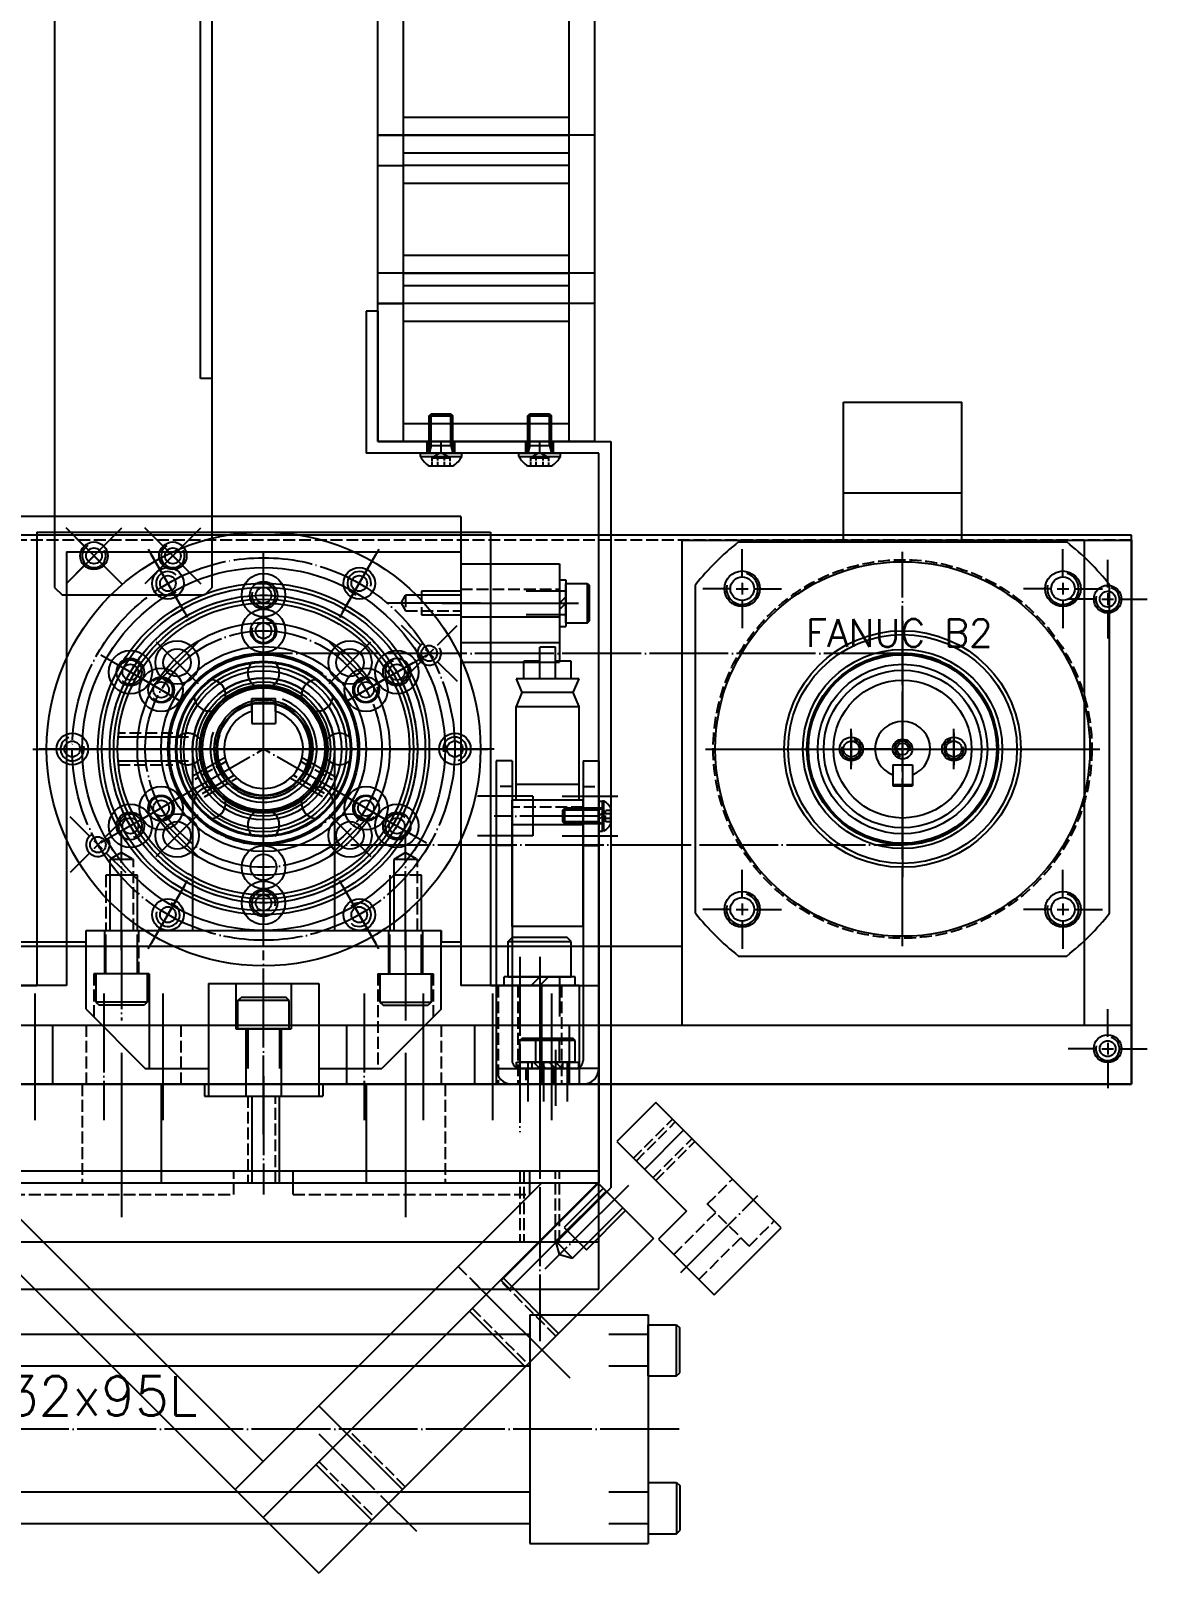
# Model space of a CAD drawing. Extents: x -171 to 626, y 614 to 1305.
# Drawn here: x 343.1 to 626.1, y 632.7 to 1023.8 of the extents above; entities that cross this region are included whole.
import ezdxf

# ---------------------------------------------------------------- set-up
doc = ezdxf.new("R2010")
doc.units = 0
doc.header["$MEASUREMENT"] = 0
for name, pattern in [('CENTER', [22, 20, -1, 0, -1]), ('DASHED', [4, 3, -1]), ('THIN', [200000, 200000, 0])]:
    doc.linetypes.add(name, pattern=pattern)
for name, color, linetype in [('244008C', 60, 'CONTINUOUS'), ('344009', 6, 'CONTINUOUS'), ('MD01-TC40', 7, 'CONTINUOUS'), ('MJ07A-M8', 1, 'CONTINUOUS'), ('MJ07AA-M8', 9, 'CONTINUOUS'), ('MJ07AB-M8', 6, 'CONTINUOUS'), ('MJ07AC-M8', 5, 'CONTINUOUS'), ('MJ14-A8X02', 2, 'CONTINUOUS'), ('MJ19-8X02', 9, 'CONTINUOUS'), ('MJ19A-8X02', 9, 'CONTINUOUS'), ('MJ19B-8X02', 231, 'CONTINUOUS'), ('ML05-A5', 61, 'CONTINUOUS'), ('ML05-A7', 1, 'CONTINUOUS'), ('ML05-AA3', 8, 'CONTINUOUS'), ('ML06-MSA01', 10, 'CONTINUOUS'), ('ML06-MSA02', 7, 'CONTINUOUS'), ('ML06-MSA02A', 10, 'CONTINUOUS'), ('ML06-MSA1', 10, 'CONTINUOUS'), ('ML06-MSA3', 6, 'CONTINUOUS'), ('ML09A-4X1000', 6, 'CONTINUOUS'), ('ML0A8-4X10000', 8, 'CONTINUOUS'), ('MLA010001', 1, 'CONTINUOUS'), ('MLB010001', 8, 'CONTINUOUS'), ('MLC010001', 10, 'CONTINUOUS'), ('MSA-AM5X20', 4, 'CONTINUOUS'), ('MSA-AM6X25', 2, 'CONTINUOUS'), ('MSA-M12X30', 10, 'CONTINUOUS'), ('MSA-M6X25A', 8, 'CONTINUOUS')]:
    doc.layers.add(name, color=color, linetype=linetype)
doc.styles.add('DAYUF', font='simplex', dxfattribs={"bigfont": 'dayuf'})

msp = doc.modelspace()

# ---------------------------------------------------------------- linework, layer by layer
at = {"layer": '244008C', "linetype": 'CONTINUOUS'}
for p, q in [((469.64, 698.15), (469.64, 640.15)), ((469.64, 698.15), (499.64, 698.15)), ((499.64, 698.15), (499.64, 640.15)), ((469.64, 693.15), (319.64, 693.15)), ((499.64, 693.15), (489.64, 693.15)), ((499.64, 682.65), (499.64, 695.65)), ((499.64, 695.65), (506.84, 695.65)), ((506.84, 682.65), (506.84, 695.65)), ((506.84, 695.65), (507.64, 694.85)), ((507.64, 683.45), (507.64, 694.85)), ((469.64, 685.15), (319.64, 685.15)), ((499.64, 685.15), (489.64, 685.15)), ((499.64, 682.65), (506.84, 682.65)), ((506.84, 682.65), (507.64, 683.45)), ((499.64, 655.65), (506.84, 655.65)), ((499.64, 655.65), (499.64, 642.65)), ((506.84, 655.65), (507.64, 654.85)), ((506.84, 655.65), (506.84, 642.65)), ((507.64, 654.85), (507.64, 643.45)), ((469.64, 653.15), (319.64, 653.15)), ((499.64, 653.15), (489.64, 653.15)), ((469.64, 645.15), (319.64, 645.15)), ((499.64, 645.15), (489.64, 645.15)), ((499.64, 642.65), (506.84, 642.65)), ((506.84, 642.65), (507.64, 643.45)), ((469.64, 640.15), (499.64, 640.15))]:
    msp.add_line(p, q, dxfattribs=at)
at = {"layer": '244008C', "linetype": 'CENTER'}
msp.add_line((507.49, 669.15), (203.95, 669.15), dxfattribs=at)
at = {"layer": '344009', "linetype": 'CENTER'}
msp.add_line((472.14, 752.61), (472.14, 691.48), dxfattribs=at)
at = {"layer": '344009', "linetype": 'CONTINUOUS'}
for p, q in [((317.14, 734.65), (487.14, 734.65)), ((409.64, 728.65), (409.64, 734.65)), ((469.64, 728.65), (469.64, 734.65)), ((487.14, 704.65), (487.14, 734.65)), ((-170.86, 716.65), (487.14, 716.65)), ((-95.86, 704.65), (487.14, 704.65))]:
    msp.add_line(p, q, dxfattribs=at)
at = {"layer": '344009', "linetype": 'DASHED'}
for p, q in [((394.64, 728.65), (394.64, 734.65)), ((467.14, 734.65), (467.14, 716.65)), ((468.14, 734.65), (468.14, 716.65)), ((476.14, 716.65), (476.14, 734.65)), ((477.14, 716.65), (477.14, 734.65)), ((334.64, 728.65), (394.64, 728.65)), ((409.64, 728.65), (469.64, 728.65))]:
    msp.add_line(p, q, dxfattribs=at)
at = {"layer": 'MD01-TC40', "linetype": 'CONTINUOUS'}
for p, q in [((366.14, 764.63), (366.14, 722.94)), ((438.14, 764.63), (438.14, 722.94)), ((317.14, 756.65), (487.14, 756.65)), ((376.14, 756.65), (376.14, 731.65)), ((428.14, 756.65), (428.14, 731.65)), ((487.14, 756.65), (487.14, 731.65)), ((387.14, 753.65), (417.14, 753.65)), ((399.14, 753.65), (399.14, 731.65)), ((406.14, 731.65), (406.14, 753.65)), ((317.14, 731.65), (416.14, 632.65)), ((317.14, 731.65), (487.14, 731.65)), ((331.28, 731.65), (402, 660.94)), ((472.71, 731.65), (394.92, 653.86)), ((486.85, 731.65), (402, 646.79)), ((486.85, 731.65), (500.99, 717.5)), ((488.97, 729.52), (476.24, 716.8)), ((488.26, 730.23), (478.36, 720.33)), ((480.48, 712.55), (493.21, 725.28)), ((484.02, 714.68), (493.92, 724.58)), ((478.36, 720.33), (484.02, 714.68)), ((500.99, 717.5), (416.14, 632.65)), ((476.24, 716.8), (480.48, 712.55)), ((477.14, 713.45), (476.24, 716.8)), ((477.14, 713.45), (480.48, 712.55)), ((455.03, 706.9), (479.78, 682.15)), ((476.95, 693.46), (462.81, 707.6)), ((454.32, 699.12), (468.46, 684.98)), ((416.14, 675.08), (423.21, 668.01)), ((437.35, 653.86), (423.21, 668.01)), ((415.43, 660.23), (429.57, 646.09))]:
    msp.add_line(p, q, dxfattribs=at)
at = {"layer": 'MD01-TC40', "linetype": 'DASHED'}
for p, q in [((356.14, 756.65), (356.14, 731.65)), ((387.14, 756.65), (387.14, 753.65)), ((417.14, 756.65), (417.14, 753.65)), ((448.14, 756.65), (448.14, 731.65)), ((398.14, 753.65), (398.14, 731.65)), ((405.14, 731.65), (405.14, 753.65)), ((317.14, 734.65), (487.14, 734.65)), ((451.49, 710.43), (458.56, 703.36)), ((476.24, 692.76), (462.1, 706.9)), ((455.03, 699.83), (469.17, 685.68)), ((438.06, 654.57), (423.92, 668.71)), ((416.14, 660.94), (430.28, 646.79))]:
    msp.add_line(p, q, dxfattribs=at)
at = {"layer": 'MD01-TC40', "linetype": 'CENTER'}
for p, q in [((402.14, 758.65), (402.14, 728.65)), ((494.63, 730.94), (473.41, 709.73)), ((416.14, 668.01), (440.89, 643.26))]:
    msp.add_line(p, q, dxfattribs=at)
at = {"layer": 'MJ07A-M8', "linetype": 'CENTER'}
for p, q in [((564.14, 814.15), (564.14, 869.15)), ((551.14, 845.76), (551.14, 837.53)), ((577.14, 845.76), (577.14, 837.53))]:
    msp.add_line(p, q, dxfattribs=at)
at = {"layer": 'MJ07A-M8', "linetype": 'CONTINUOUS'}
for p, q in [((536.64, 841.65), (591.64, 841.65)), ((561.64, 835.11), (561.64, 832.35)), ((566.64, 835.11), (566.64, 832.35)), ((561.64, 832.35), (566.64, 832.35))]:
    msp.add_line(p, q, dxfattribs=at)
for centre, radius in [((564.14, 841.65), 24.26), ((564.14, 841.65), 23.88), ((564.14, 841.65), 20), ((551.14, 841.65), 2), ((577.14, 841.65), 2)]:
    msp.add_circle(centre, radius, dxfattribs=at)
for centre, radius, start, end in [((564.14, 841.65), 7, 290.9248, 249.0752), ((551.14, 841.65), 2.5, 166.5301, 73.1315), ((577.14, 841.65), 2.5, 106.8685, 13.4699)]:
    msp.add_arc(centre, radius, start, end, dxfattribs=at)
at = {"layer": 'MJ07AA-M8', "linetype": 'CONTINUOUS'}
for p, q in [((508.14, 894.65), (622.14, 894.65)), ((508.14, 894.65), (508.14, 771.65)), ((523.48, 885.3), (523.48, 892.3)), ((604.8, 885.3), (604.8, 892.3)), ((610.14, 894.65), (610.14, 771.65)), ((622.14, 894.65), (622.14, 756.65)), ((616.14, 882.65), (616.14, 889.65)), ((520.48, 882.3), (513.48, 882.3)), ((521.98, 882.3), (524.98, 882.3)), ((523.48, 883.8), (523.48, 880.8)), ((526.48, 882.3), (533.48, 882.3)), ((601.8, 882.3), (594.8, 882.3)), ((603.3, 882.3), (606.3, 882.3)), ((604.8, 883.8), (604.8, 880.8)), ((607.8, 882.3), (614.8, 882.3)), ((616.14, 881.15), (616.14, 878.15)), ((523.48, 879.3), (523.48, 872.3)), ((604.8, 879.3), (604.8, 872.3)), ((613.14, 879.65), (606.14, 879.65)), ((614.64, 879.65), (617.64, 879.65)), ((616.14, 876.65), (616.14, 869.65)), ((619.14, 879.65), (626.14, 879.65)), ((514.14, 841.65), (614.14, 841.65)), ((523.48, 803.99), (523.48, 810.99)), ((604.8, 803.99), (604.8, 810.99)), ((523.48, 802.49), (523.48, 799.49)), ((604.8, 802.49), (604.8, 799.49)), ((520.48, 800.99), (513.48, 800.99)), ((521.98, 800.99), (524.98, 800.99)), ((523.48, 797.99), (523.48, 790.99)), ((526.48, 800.99), (533.48, 800.99)), ((601.8, 800.99), (594.8, 800.99)), ((603.3, 800.99), (606.3, 800.99)), ((604.8, 797.99), (604.8, 790.99)), ((607.8, 800.99), (614.8, 800.99)), ((317.14, 791.65), (508.14, 791.65)), ((344.14, 779.64), (344.14, 747.55)), ((376.64, 779.64), (376.64, 747.55)), ((442.64, 779.64), (442.64, 747.55)), ((460.14, 779.64), (460.14, 747.55)), ((616.14, 768.65), (616.14, 775.65)), ((317.14, 771.65), (622.14, 771.65)), ((348.64, 771.65), (348.64, 756.65)), ((423.14, 771.65), (423.14, 756.65)), ((455.64, 771.65), (455.64, 756.65)), ((479.64, 771.65), (479.64, 756.65)), ((616.14, 767.15), (616.14, 764.15)), ((613.14, 765.65), (606.14, 765.65)), ((614.64, 765.65), (617.64, 765.65)), ((619.14, 765.65), (626.14, 765.65)), ((616.14, 762.65), (616.14, 755.65)), ((317.14, 756.65), (622.14, 756.65))]:
    msp.add_line(p, q, dxfattribs=at)
at = {"layer": 'MJ07AA-M8', "linetype": 'CENTER'}
for p, q in [((564.14, 791.65), (564.14, 891.65)), ((361.64, 779.64), (361.64, 747.55)), ((427.64, 779.64), (427.64, 747.55)), ((475.14, 779.64), (475.14, 747.55))]:
    msp.add_line(p, q, dxfattribs=at)
at = {"layer": 'MJ07AA-M8', "linetype": 'DASHED'}
for p, q in [((357.14, 771.65), (357.14, 756.65)), ((381.14, 771.65), (381.14, 756.65)), ((447.14, 771.65), (447.14, 756.65))]:
    msp.add_line(p, q, dxfattribs=at)
msp.add_circle((564.14, 841.65), 48, dxfattribs=at)
at = {"layer": 'MJ07AA-M8', "linetype": 'CONTINUOUS'}
for centre, radius in [((523.48, 882.3), 3), ((604.8, 882.3), 3), ((616.14, 879.65), 2), ((564.14, 841.65), 30), ((523.48, 800.99), 3), ((604.8, 800.99), 3), ((616.14, 765.65), 2)]:
    msp.add_circle(centre, radius, dxfattribs=at)
for centre, radius, start, end in [((523.48, 882.3), 4, 166.4874, 74.7163), ((604.8, 882.3), 4, 166.4874, 74.7163), ((616.14, 879.65), 3, 165.6912, 73.6916), ((523.48, 800.99), 4, 166.4874, 74.7163), ((604.8, 800.99), 4, 166.4874, 74.7163), ((616.14, 765.65), 3, 165.6912, 73.6916)]:
    msp.add_arc(centre, radius, start, end, dxfattribs=at)
at = {"layer": 'MJ07AB-M8', "linetype": 'CONTINUOUS'}
for p, q in [((382.11, 876.35), (373.68, 890.95)), ((442.02, 868.02), (437.07, 872.97)), ((446.27, 868.02), (451.22, 872.97)), ((445.21, 866.96), (443.08, 864.84)), ((443.08, 866.96), (445.21, 864.84)), ((442.02, 863.77), (437.07, 858.83)), ((446.27, 863.77), (451.22, 858.83)), ((442.21, 841.65), (459.07, 841.65)), ((358.02, 819.52), (353.07, 824.47)), ((362.26, 819.52), (367.21, 824.47)), ((361.2, 818.46), (359.08, 816.34)), ((359.08, 818.46), (361.2, 816.34)), ((358.02, 815.27), (353.07, 810.33)), ((362.26, 815.27), (367.21, 810.33))]:
    msp.add_line(p, q, dxfattribs=at)
at = {"layer": 'MJ07AB-M8', "linetype": 'CENTER'}
for p, q in [((422.18, 876.35), (430.61, 890.95)), ((362.07, 841.65), (345.21, 841.65)), ((382.11, 806.94), (373.68, 792.35)), ((422.18, 806.94), (430.61, 792.35))]:
    msp.add_line(p, q, dxfattribs=at)
at = {"layer": 'MJ07AB-M8', "linetype": 'CONTINUOUS'}
for centre, radius in [((402.14, 841.65), 55), ((377.89, 883.65), 4), ((426.39, 883.65), 4), ((402.14, 841.65), 41), ((402.14, 841.65), 26), ((444.14, 865.9), 2), ((353.64, 841.65), 4), ((450.64, 841.65), 4), ((360.14, 817.4), 2), ((377.89, 799.64), 4), ((426.39, 799.64), 4)]:
    msp.add_circle(centre, radius, dxfattribs=at)
at = {"layer": 'MJ07AB-M8', "linetype": 'CENTER'}
msp.add_circle((402.14, 841.65), 48.5, dxfattribs=at)
at = {"layer": 'MJ07AB-M8', "linetype": 'CONTINUOUS'}
for centre in [(444.14, 865.9), (360.14, 817.4)]:
    msp.add_arc(centre, 3, 120.6912, 28.6916, dxfattribs=at)
at = {"layer": 'MJ07AC-M8', "linetype": 'CONTINUOUS'}
for radius in [17, 11.95]:
    msp.add_circle((402.14, 841.65), radius, dxfattribs=at)
at = {"layer": 'MJ14-A8X02', "linetype": 'CONTINUOUS'}
for p, q in [((352.14, 891.65), (352.14, 781.65)), ((352.14, 891.65), (452.14, 891.65)), ((452.14, 891.65), (452.14, 781.65)), ((431.26, 858.46), (440.17, 863.6)), ((373.02, 824.83), (364.12, 819.69)), ((352.14, 781.65), (322.14, 781.65)), ((482.14, 781.65), (452.14, 781.65)), ((472.64, 781.65), (472.64, 756.65)), ((482.14, 781.65), (482.14, 756.65)), ((482.14, 756.65), (322.14, 756.65))]:
    msp.add_line(p, q, dxfattribs=at)
at = {"layer": 'MJ14-A8X02', "linetype": 'CENTER'}
for p, q in [((402.14, 875.27), (402.14, 885.55)), ((373.02, 858.46), (364.12, 863.6)), ((431.26, 824.83), (440.17, 819.69)), ((402.14, 808.02), (402.14, 797.74)), ((467.14, 788.94), (467.14, 744.49))]:
    msp.add_line(p, q, dxfattribs=at)
at = {"layer": 'MJ14-A8X02', "linetype": 'DASHED'}
msp.add_line((461.64, 781.65), (461.64, 756.65), dxfattribs=at)
at = {"layer": 'MJ14-A8X02', "linetype": 'CENTER'}
msp.add_circle((402.14, 841.65), 39, dxfattribs=at)
at = {"layer": 'MJ14-A8X02', "linetype": 'CONTINUOUS'}
for centre, radius in [((402.14, 880.65), 2), ((402.14, 841.65), 26), ((368.37, 861.15), 2), ((435.92, 861.15), 2), ((402.14, 841.65), 18), ((368.37, 822.15), 2), ((435.92, 822.15), 2), ((402.14, 802.65), 2)]:
    msp.add_circle(centre, radius, dxfattribs=at)
for centre, start, end in [((402.14, 880.65), 165.6912, 73.6916), ((368.37, 861.15), 225.6912, 133.6916), ((435.92, 861.15), 105.6912, 13.6916), ((368.37, 822.15), 285.6912, 193.6916), ((435.92, 822.15), 45.6912, 313.6916), ((402.14, 802.65), 345.6912, 253.6916)]:
    msp.add_arc(centre, 3, start, end, dxfattribs=at)
at = {"layer": 'MJ19-8X02', "linetype": 'CONTINUOUS'}
for p, q in [((564.14, 874.15), (564.14, 809.15)), ((531.64, 841.65), (596.64, 841.65))]:
    msp.add_line(p, q, dxfattribs=at)
for radius in [29, 25.27, 20]:
    msp.add_circle((564.14, 841.65), radius, dxfattribs=at)
at = {"layer": 'MJ19A-8X02', "linetype": 'CONTINUOUS'}
for p, q in [((344.64, 896.65), (344.64, 781.65)), ((344.64, 896.65), (459.64, 896.65)), ((459.64, 896.65), (459.64, 781.65)), ((431.39, 892.31), (421.39, 874.99)), ((343.64, 841.65), (363.64, 841.65)), ((449.64, 841.65), (354.64, 841.65)), ((372.89, 790.98), (382.89, 808.3)), ((464.14, 792.85), (465.14, 793.85)), ((464.14, 783.85), (464.14, 792.85)), ((464.14, 792.85), (480.14, 792.85)), ((479.14, 793.85), (465.14, 793.85)), ((480.14, 792.85), (479.14, 793.85)), ((480.14, 783.85), (480.14, 792.85)), ((472.14, 788.98), (472.14, 746.82)), ((481.14, 783.85), (463.14, 783.85)), ((463.14, 781.65), (463.14, 783.85)), ((464.14, 783.85), (480.14, 783.85)), ((467.14, 783.85), (467.14, 773.85)), ((472.14, 783.85), (469.94, 781.65)), ((474.34, 783.85), (472.14, 781.65)), ((477.14, 783.85), (477.14, 773.85)), ((481.14, 781.65), (481.14, 783.85)), ((317.14, 781.65), (344.64, 781.65)), ((459.64, 781.65), (487.14, 781.65)), ((481.14, 781.65), (463.14, 781.65)), ((487.14, 756.65), (487.14, 781.65)), ((317.14, 756.65), (487.14, 756.65)), ((317.14, 756.65), (487.14, 756.65))]:
    msp.add_line(p, q, dxfattribs=at)
at = {"layer": 'MJ19A-8X02', "linetype": 'CENTER'}
for p, q in [((372.89, 892.31), (382.89, 874.99)), ((402.14, 794.15), (402.14, 889.15)), ((460.64, 841.65), (440.64, 841.65)), ((431.39, 790.98), (421.39, 808.3))]:
    msp.add_line(p, q, dxfattribs=at)
at = {"layer": 'MJ19A-8X02', "linetype": 'DASHED'}
for p, q in [((466.64, 781.65), (466.64, 756.65)), ((477.64, 781.65), (477.64, 756.65))]:
    msp.add_line(p, q, dxfattribs=at)
at = {"layer": 'MJ19A-8X02', "linetype": 'CENTER'}
msp.add_circle((402.14, 841.65), 48.5, dxfattribs=at)
at = {"layer": 'MJ19A-8X02', "linetype": 'CONTINUOUS'}
for centre, radius in [((377.89, 883.65), 2), ((426.39, 883.65), 2), ((402.14, 841.65), 42), ((353.64, 841.65), 2), ((450.64, 841.65), 2), ((377.89, 799.64), 2), ((426.39, 799.64), 2)]:
    msp.add_circle(centre, radius, dxfattribs=at)
for centre, start, end in [((377.89, 883.65), 46.3084, 314.3088), ((426.39, 883.65), 346.3084, 254.3088), ((353.64, 841.65), 106.3084, 14.3088), ((450.64, 841.65), 286.3084, 194.3088), ((377.89, 799.64), 166.3084, 74.3088), ((426.39, 799.64), 226.3084, 134.3088)]:
    msp.add_arc(centre, 3, start, end, dxfattribs=at)
at = {"layer": 'MJ19B-8X02', "linetype": 'CONTINUOUS'}
for p, q in [((622.14, 895.85), (315.94, 895.85)), ((622.14, 756.65), (622.14, 895.85)), ((622.14, 756.65), (315.94, 756.65))]:
    msp.add_line(p, q, dxfattribs=at)
at = {"layer": 'MJ19B-8X02', "linetype": 'DASHED'}
msp.add_line((622.14, 894.65), (317.14, 894.65), dxfattribs=at)
at = {"layer": 'MJ19B-8X02', "linetype": 'CONTINUOUS'}
for centre in [(616.14, 879.65), (616.14, 765.65)]:
    msp.add_circle(centre, 3.5, dxfattribs=at)
at = {"layer": 'ML05-A5', "linetype": 'CONTINUOUS'}
for p, q in [((431.14, 997.32), (431.14, 1032.32)), ((437.64, 997.32), (437.64, 1032.32)), ((479.64, 997.32), (479.64, 1032.32)), ((486.14, 997.32), (486.14, 1032.32)), ((479.64, 1001.82), (437.64, 1001.82)), ((431.14, 962.32), (431.14, 997.32)), ((486.14, 997.32), (431.14, 997.32)), ((431.14, 997.32), (437.64, 997.32)), ((437.64, 962.32), (437.64, 997.32)), ((437.64, 997.32), (479.64, 997.32)), ((479.64, 962.32), (479.64, 997.32)), ((486.14, 997.32), (479.64, 997.32)), ((486.14, 962.32), (486.14, 997.32)), ((431.14, 954.65), (431.14, 989.65)), ((431.14, 989.65), (437.64, 989.65)), ((437.64, 992.82), (479.64, 992.82)), ((437.64, 954.65), (437.64, 989.65)), ((479.64, 989.65), (437.64, 989.65)), ((479.64, 954.65), (479.64, 989.65)), ((486.14, 954.65), (486.14, 989.65)), ((437.64, 985.15), (479.64, 985.15)), ((479.64, 966.82), (437.64, 966.82)), ((486.14, 962.32), (431.14, 962.32)), ((437.64, 962.32), (479.64, 962.32)), ((479.64, 959.15), (437.64, 959.15)), ((486.14, 954.65), (431.14, 954.65)), ((431.14, 919.65), (431.14, 954.65)), ((431.14, 954.65), (437.64, 954.65)), ((479.64, 954.65), (437.64, 954.65)), ((437.64, 919.65), (437.64, 954.65)), ((479.64, 919.65), (479.64, 954.65)), ((486.14, 954.65), (479.64, 954.65)), ((486.14, 919.65), (486.14, 954.65)), ((437.64, 950.15), (479.64, 950.15)), ((479.64, 924.15), (437.64, 924.15)), ((486.14, 919.65), (431.14, 919.65))]:
    msp.add_line(p, q, dxfattribs=at)
at = {"layer": 'ML05-A7', "linetype": 'CENTER'}
msp.add_lwpolyline([(402.14, 817.39), (564.14, 817.39, 1), (564.14, 865.91), (402.14, 865.91, 1)], format="xyb", close=True, dxfattribs=at)
at = {"layer": 'ML05-AA3', "linetype": 'CONTINUOUS'}
for p, q in [((452.14, 888.65), (452.14, 863.65)), ((452.14, 888.65), (477.14, 888.65)), ((477.14, 888.65), (477.14, 863.65)), ((477.14, 884.55), (478.74, 884.55)), ((477.14, 884.55), (477.14, 872.75)), ((478.74, 884.55), (478.74, 872.75)), ((478.74, 881.65), (468.74, 881.65)), ((478.74, 880.25), (477.14, 878.65)), ((478.74, 873.65), (478.74, 883.65)), ((478.74, 883.65), (484.24, 883.65)), ((484.24, 883.65), (484.74, 883.15)), ((484.24, 873.65), (484.24, 883.65)), ((484.74, 874.15), (484.74, 883.15)), ((447.34, 878.65), (481.94, 878.65)), ((478.74, 878.65), (477.14, 877.05)), ((452.14, 875.15), (477.14, 875.15)), ((478.74, 875.65), (468.74, 875.65)), ((477.14, 872.75), (478.74, 872.75)), ((478.74, 873.65), (484.24, 873.65)), ((484.24, 873.65), (484.74, 874.15)), ((452.14, 868.65), (477.14, 868.65)), ((452.14, 863.65), (477.14, 863.65))]:
    msp.add_line(p, q, dxfattribs=at)
at = {"layer": 'ML05-AA3', "linetype": 'DASHED'}
msp.add_line((452.14, 882.15), (477.14, 882.15), dxfattribs=at)
at = {"layer": 'ML06-MSA01', "linetype": 'CONTINUOUS'}
msp.add_line((564.14, 874.15), (564.14, 809.15), dxfattribs=at)
at = {"layer": 'ML06-MSA01', "linetype": 'CENTER'}
for p, q in [((551.14, 836.5), (551.14, 846.79)), ((577.14, 836.5), (577.14, 846.79)), ((531.64, 841.65), (596.64, 841.65))]:
    msp.add_line(p, q, dxfattribs=at)
at = {"layer": 'ML06-MSA01', "linetype": 'CONTINUOUS'}
for centre, radius in [((564.14, 841.65), 29), ((564.14, 841.65), 25.27), ((564.14, 841.65), 20), ((551.14, 841.65), 3), ((564.14, 841.65), 2.5), ((577.14, 841.65), 3)]:
    msp.add_circle(centre, radius, dxfattribs=at)
at = {"layer": 'ML06-MSA02', "linetype": 'CONTINUOUS'}
for radius in [26, 22.25, 16.25, 12.5]:
    msp.add_circle((402.14, 841.65), radius, dxfattribs=at)
for centre, start, end in [((402.14, 860.9), 135.2072, 232.6982), ((402.14, 860.9), 307.3018, 44.7928), ((388.53, 855.26), 352.3018, 89.7928), ((415.75, 855.26), 90.2072, 187.6982), ((388.53, 855.26), 180.2072, 277.6982), ((415.75, 855.26), 262.3018, 359.7928), ((382.89, 841.65), 37.3018, 134.7928), ((421.39, 841.65), 45.2072, 142.6982), ((382.89, 841.65), 225.2072, 322.6982), ((421.39, 841.65), 217.3018, 314.7928), ((388.53, 828.03), 82.3018, 179.7928), ((415.75, 828.03), 0.2072, 97.6982), ((388.53, 828.03), 270.2072, 7.6982), ((402.14, 822.4), 127.3018, 224.7928), ((402.14, 822.4), 315.2072, 52.6982), ((415.75, 828.03), 172.3018, 269.7928)]:
    msp.add_arc(centre, 4, start, end, dxfattribs=at)
at = {"layer": 'ML06-MSA02A', "linetype": 'CENTER'}
for p, q in [((402.14, 791.65), (402.14, 891.65)), ((378.19, 855.48), (359.61, 866.2)), ((426.1, 855.48), (444.68, 866.2)), ((378.19, 827.82), (359.61, 817.09)), ((426.1, 827.82), (444.68, 817.09))]:
    msp.add_line(p, q, dxfattribs=at)
at = {"layer": 'ML06-MSA02A', "linetype": 'CONTINUOUS'}
msp.add_line((352.14, 841.65), (452.14, 841.65), dxfattribs=at)
for centre, radius in [((402.14, 841.65), 46), ((402.14, 880.65), 5.5), ((402.14, 880.65), 3.5), ((402.14, 841.65), 39), ((402.14, 841.65), 32), ((368.37, 861.15), 5.5), ((368.37, 861.15), 3.5), ((435.92, 861.15), 5.5), ((435.92, 861.15), 3.5), ((402.14, 841.65), 22), ((368.37, 822.15), 5.5), ((368.37, 822.15), 3.5), ((435.92, 822.15), 5.5), ((435.92, 822.15), 3.5), ((402.14, 802.65), 5.5), ((402.14, 802.65), 3.5)]:
    msp.add_circle(centre, radius, dxfattribs=at)
at = {"layer": 'ML06-MSA1', "linetype": 'CONTINUOUS'}
for p, q in [((349.14, 1185.65), (349.14, 882.65)), ((386.14, 935.65), (386.14, 1185.65)), ((389.14, 882.65), (389.14, 1185.65)), ((389.14, 935.65), (386.14, 935.65)), ((444.14, 926.15), (444.64, 926.65)), ((444.14, 916.65), (444.14, 926.15)), ((444.14, 926.15), (450.14, 926.15)), ((444.64, 918.65), (444.64, 926.65)), ((444.64, 926.65), (449.64, 926.65)), ((449.64, 918.65), (449.64, 926.65)), ((449.64, 926.65), (450.14, 926.15)), ((450.14, 916.65), (450.14, 926.15)), ((450.14, 916.65), (450.14, 926.15)), ((469.14, 926.15), (469.64, 926.65)), ((469.14, 916.65), (469.14, 926.15)), ((469.14, 926.15), (475.14, 926.15)), ((469.64, 918.65), (469.64, 926.65)), ((469.64, 926.65), (474.64, 926.65)), ((474.64, 918.65), (474.64, 926.65)), ((474.64, 926.65), (475.14, 926.15)), ((475.14, 916.65), (475.14, 926.15)), ((475.14, 916.65), (475.14, 926.15)), ((441.89, 916.65), (452.39, 916.65)), ((441.89, 915.85), (441.89, 916.65)), ((441.89, 915.85), (452.39, 915.85)), ((444.14, 918.65), (450.14, 918.65)), ((444.64, 918.65), (444.14, 916.65)), ((444.88, 915.52), (449.46, 915.52)), ((444.88, 914.68), (444.88, 915.52)), ((446.28, 914.78), (446.28, 915.52)), ((447.14, 916.86), (449.46, 915.52)), ((448.01, 914.78), (448.01, 915.52)), ((449.46, 914.61), (449.46, 915.52)), ((449.64, 918.65), (450.14, 916.65)), ((452.39, 915.85), (452.39, 916.65)), ((466.89, 916.65), (477.39, 916.65)), ((466.89, 915.85), (466.89, 916.65)), ((466.89, 915.85), (477.39, 915.85)), ((469.64, 918.65), (469.14, 916.65)), ((469.14, 918.65), (475.14, 918.65)), ((469.88, 915.52), (474.46, 915.52)), ((469.88, 914.68), (469.88, 915.52)), ((471.28, 914.78), (471.28, 915.52)), ((472.14, 916.86), (474.46, 915.52)), ((473.01, 914.78), (473.01, 915.52)), ((474.46, 914.61), (474.46, 915.52)), ((474.64, 918.65), (475.14, 916.65)), ((477.39, 915.85), (477.39, 916.65)), ((444.14, 913.45), (450.14, 913.45)), ((444.88, 913.44), (444.88, 914.44)), ((446.28, 913.44), (446.28, 914.44)), ((448.01, 913.44), (448.01, 914.44)), ((449.46, 913.45), (449.46, 914.28)), ((469.14, 913.45), (475.14, 913.45)), ((469.88, 913.44), (469.88, 914.44)), ((471.28, 913.44), (471.28, 914.44)), ((473.01, 913.44), (473.01, 914.44)), ((474.46, 913.45), (474.46, 914.28)), ((353.84, 895.95), (364.45, 885.34)), ((373.84, 895.95), (384.45, 885.34)), ((349.14, 882.65), (351.14, 880.65)), ((387.14, 880.65), (351.14, 880.65)), ((389.14, 882.65), (387.14, 880.65))]:
    msp.add_line(p, q, dxfattribs=at)
at = {"layer": 'ML06-MSA1', "linetype": 'DASHED'}
for p, q in [((447.14, 916.86), (444.83, 915.52)), ((472.14, 916.86), (469.83, 915.52))]:
    msp.add_line(p, q, dxfattribs=at)
at = {"layer": 'ML06-MSA1', "linetype": 'CENTER'}
for p, q in [((353.84, 885.34), (364.45, 895.95)), ((373.84, 885.34), (384.45, 895.95))]:
    msp.add_line(p, q, dxfattribs=at)
at = {"layer": 'ML06-MSA1', "linetype": 'CONTINUOUS'}
for centre in [(359.14, 890.65), (379.14, 890.65)]:
    msp.add_circle(centre, 3.5, dxfattribs=at)
for centre, start, end in [((447.14, 918.51), 206.9321, 239.3725), ((447.14, 918.51), 300.6275, 333.0679), ((472.14, 918.51), 206.9321, 239.3725), ((472.14, 918.51), 300.6275, 333.0679)]:
    msp.add_arc(centre, 5.89, start, end, dxfattribs=at)
at = {"layer": 'ML06-MSA3', "linetype": 'CONTINUOUS'}
for p, q in [((472.14, 859.45), (472.14, 867.45)), ((476.14, 867.45), (472.14, 867.45)), ((476.14, 859.45), (476.14, 867.45)), ((472.14, 863.95), (468.14, 863.95)), ((468.14, 859.45), (468.14, 863.95)), ((480.14, 863.95), (476.14, 863.95)), ((480.14, 859.45), (480.14, 863.95)), ((482.14, 859.45), (466.14, 859.45)), ((466.14, 859.45), (467.64, 855.95)), ((480.64, 855.95), (482.14, 859.45)), ((467.64, 855.95), (466.14, 852.45)), ((480.64, 855.95), (467.64, 855.95)), ((482.14, 852.45), (480.64, 855.95)), ((466.14, 828.65), (466.14, 852.45)), ((466.14, 852.45), (482.14, 852.45)), ((482.14, 828.65), (482.14, 852.45)), ((461.14, 838.65), (461.14, 760.65)), ((465.14, 838.65), (461.14, 838.65)), ((465.14, 838.65), (465.14, 762.65)), ((483.14, 838.65), (483.14, 762.65)), ((483.14, 838.65), (487.14, 838.65)), ((487.14, 838.65), (487.14, 760.65)), ((482.14, 832.65), (466.14, 832.65)), ((470.44, 829.65), (470.44, 819.65)), ((465.14, 796.65), (465.14, 828.65)), ((483.14, 828.65), (465.14, 828.65)), ((478.04, 826.15), (478.54, 826.65)), ((487.04, 826.15), (478.04, 826.15)), ((478.04, 823.15), (478.04, 826.15)), ((488.04, 826.65), (478.54, 826.65)), ((478.54, 822.65), (478.54, 826.65)), ((483.14, 796.65), (483.14, 828.65)), ((487.04, 822.65), (487.04, 826.65)), ((488.04, 826.65), (487.04, 826.15)), ((487.14, 828.45), (488.04, 828.45)), ((487.14, 828.45), (487.14, 820.85)), ((488.04, 825.55), (487.14, 824.65)), ((488.04, 828.45), (488.04, 820.85)), ((488.44, 828.4), (488.04, 828.4)), ((488.04, 820.9), (488.04, 828.4)), ((488.44, 820.9), (488.44, 828.4)), ((488.44, 823.15), (488.44, 826.15)), ((488.84, 825.03), (488.84, 826.09)), ((490.14, 826.09), (488.88, 826.09)), ((490.14, 822.65), (490.14, 826.65)), ((483.14, 822.4), (465.14, 822.4)), ((487.04, 823.15), (478.04, 823.15)), ((478.54, 822.65), (478.04, 823.15)), ((488.04, 822.65), (478.54, 822.65)), ((487.04, 823.15), (488.04, 822.65)), ((488.04, 824.65), (487.14, 823.75)), ((488.84, 823.2), (488.01, 824.65)), ((488.84, 824.32), (488.84, 824.79)), ((488.84, 823.2), (488.84, 824.16)), ((490.14, 824.07), (488.84, 824.07)), ((470.44, 819.65), (456.37, 819.65)), ((477.85, 819.65), (491.92, 819.65)), ((487.14, 820.85), (488.04, 820.85)), ((488.44, 820.9), (488.04, 820.9)), ((465.14, 817.15), (461.14, 817.15)), ((483.14, 817.15), (487.14, 817.15)), ((483.14, 796.65), (465.14, 796.65)), ((467.14, 767.75), (467.64, 768.25)), ((467.14, 762.25), (467.14, 767.75)), ((477.14, 767.75), (467.14, 767.75)), ((476.64, 768.25), (467.64, 768.25)), ((471.14, 767.75), (471.64, 768.25)), ((471.14, 762.25), (471.14, 767.75)), ((481.14, 767.75), (471.14, 767.75)), ((480.64, 768.25), (471.64, 768.25)), ((477.14, 767.75), (476.64, 768.25)), ((477.14, 762.25), (477.14, 767.75)), ((481.14, 767.75), (480.64, 768.25)), ((481.14, 762.25), (481.14, 767.75)), ((461.14, 760.65), (481.14, 760.65)), ((461.14, 760.65), (461.14, 756.65)), ((466.24, 762.25), (478.04, 762.25)), ((466.24, 760.65), (466.24, 762.25)), ((466.24, 760.65), (478.04, 760.65)), ((477.14, 762.25), (467.14, 762.25)), ((487.14, 760.65), (467.14, 760.65)), ((469.14, 762.25), (469.14, 752.25)), ((470.24, 760.65), (470.24, 762.25)), ((470.24, 762.25), (482.04, 762.25)), ((470.24, 760.65), (482.04, 760.65)), ((470.54, 762.25), (472.14, 760.65)), ((481.14, 762.25), (471.14, 762.25)), ((472.14, 762.25), (473.74, 760.65)), ((472.64, 760.65), (472.64, 756.65)), ((473.14, 762.25), (473.14, 752.25)), ((474.54, 762.25), (476.14, 760.65)), ((475.14, 762.25), (475.14, 752.25)), ((475.64, 760.65), (475.64, 756.65)), ((476.14, 762.25), (477.74, 760.65)), ((478.04, 760.65), (478.04, 762.25)), ((479.14, 762.25), (479.14, 752.25)), ((482.04, 760.65), (482.04, 762.25)), ((487.14, 760.65), (487.14, 756.65)), ((461.14, 756.65), (483.14, 756.65)), ((487.14, 756.65), (465.14, 756.65))]:
    msp.add_line(p, q, dxfattribs=at)
at = {"layer": 'ML06-MSA3', "linetype": 'CENTER'}
for p, q in [((470.44, 829.65), (456.37, 829.65)), ((477.85, 829.65), (491.92, 829.65)), ((487.09, 824.65), (460.57, 824.65)), ((472.14, 765.37), (472.14, 751.17)), ((476.14, 765.37), (476.14, 751.17))]:
    msp.add_line(p, q, dxfattribs=at)
at = {"layer": 'ML06-MSA3', "linetype": 'DASHED'}
for p, q in [((465.14, 832.15), (461.14, 832.15)), ((483.14, 832.15), (487.14, 832.15)), ((483.14, 826.9), (465.14, 826.9)), ((488.01, 824.65), (488.84, 826.09)), ((490.14, 825.22), (488.84, 825.22)), ((490.14, 823.2), (488.88, 823.2)), ((468.64, 760.65), (468.64, 756.65)), ((479.64, 760.65), (479.64, 756.65))]:
    msp.add_line(p, q, dxfattribs=at)
at = {"layer": 'ML06-MSA3', "linetype": 'CONTINUOUS'}
for centre, radius, start, end in [((486.33, 824.65), 4.3, 27.6991, 60.6399), ((486.33, 824.65), 4.3, 299.3601, 332.3009), ((465.14, 760.65), 4, 180, 270), ((467.14, 762.65), 2, 180, 270), ((481.14, 762.65), 2, 270, 0), ((483.14, 760.65), 4, 270, 0)]:
    msp.add_arc(centre, radius, start, end, dxfattribs=at)
at = {"layer": 'ML09A-4X1000', "linetype": 'CONTINUOUS'}
for radius in [26, 21, 15.5, 12.5]:
    msp.add_circle((402.14, 841.65), radius, dxfattribs=at)
for centre, start, end in [((402.14, 860.9), 159.2991, 251.82), ((402.14, 860.9), 288.18, 20.7009), ((388.53, 855.26), 333.18, 65.7009), ((415.75, 855.26), 114.2991, 206.82), ((388.53, 855.26), 204.2991, 296.82), ((415.75, 855.26), 243.18, 335.7009), ((382.89, 841.65), 18.18, 110.7009), ((421.39, 841.65), 69.2991, 161.82), ((382.89, 841.65), 249.2991, 341.82), ((421.39, 841.65), 198.18, 290.7009), ((388.53, 828.03), 63.18, 155.7009), ((388.53, 828.03), 294.2991, 26.82), ((415.75, 828.03), 153.18, 245.7009), ((415.75, 828.03), 24.2991, 116.82), ((402.14, 822.4), 108.18, 200.7009), ((402.14, 822.4), 339.2991, 71.82)]:
    msp.add_arc(centre, 4, start, end, dxfattribs=at)
at = {"layer": 'ML0A8-4X10000', "linetype": 'CONTINUOUS'}
for p, q in [((357.14, 795.65), (447.14, 795.65)), ((357.14, 775.65), (357.14, 795.65)), ((361.84, 795.65), (361.84, 784.65)), ((362.14, 784.65), (362.14, 794.65)), ((370.14, 784.65), (370.14, 794.65)), ((433.84, 795.65), (433.84, 784.65)), ((434.14, 784.65), (434.14, 794.65)), ((438.14, 795.65), (438.14, 772.82)), ((442.14, 784.65), (442.14, 794.65)), ((442.44, 795.65), (442.44, 784.65)), ((447.14, 775.65), (447.14, 795.65)), ((372.64, 784.65), (359.64, 784.65)), ((359.64, 784.65), (359.64, 777.45)), ((372.64, 784.65), (372.64, 777.45)), ((373.14, 784.65), (373.14, 760.65)), ((431.64, 784.65), (444.64, 784.65)), ((431.64, 784.65), (431.64, 777.45)), ((444.64, 784.65), (444.64, 777.45)), ((388.14, 782.15), (416.14, 782.15)), ((388.14, 782.15), (388.14, 753.65)), ((395.14, 782.15), (395.14, 770.65)), ((395.64, 777.85), (396.44, 778.65)), ((407.84, 778.65), (396.44, 778.65)), ((408.64, 777.85), (407.84, 778.65)), ((409.14, 782.15), (409.14, 770.65)), ((416.14, 782.15), (416.14, 753.65)), ((357.14, 775.65), (372.14, 760.65)), ((372.64, 777.45), (359.64, 777.45)), ((359.64, 777.45), (360.44, 776.65)), ((371.84, 776.65), (360.44, 776.65)), ((372.64, 777.45), (371.84, 776.65)), ((395.64, 770.65), (395.64, 777.85)), ((408.64, 777.85), (395.64, 777.85)), ((408.64, 770.65), (408.64, 777.85)), ((431.64, 777.45), (432.44, 776.65)), ((431.64, 777.45), (444.64, 777.45)), ((447.14, 775.65), (432.14, 760.65)), ((432.44, 776.65), (443.84, 776.65)), ((444.64, 777.45), (443.84, 776.65)), ((395.14, 770.65), (409.14, 770.65)), ((408.64, 770.65), (395.64, 770.65)), ((397.64, 770.65), (397.64, 753.65)), ((398.14, 770.65), (398.14, 760.65)), ((406.14, 770.65), (406.14, 760.65)), ((406.64, 770.65), (406.64, 753.65)), ((372.14, 760.65), (388.14, 760.65)), ((416.14, 760.65), (432.14, 760.65)), ((388.14, 753.65), (416.14, 753.65))]:
    msp.add_line(p, q, dxfattribs=at)
at = {"layer": 'ML0A8-4X10000', "linetype": 'CENTER'}
for p, q in [((366.14, 795.65), (366.14, 772.82)), ((402.14, 743.89), (402.14, 790.57))]:
    msp.add_line(p, q, dxfattribs=at)
at = {"layer": 'ML0A8-4X10000', "linetype": 'DASHED'}
for p, q in [((370.44, 795.65), (370.44, 784.65)), ((373.14, 784.65), (359.14, 784.65)), ((359.14, 784.65), (359.14, 773.65)), ((431.14, 784.65), (431.14, 760.65)), ((431.14, 784.65), (445.14, 784.65)), ((445.14, 784.65), (445.14, 773.65))]:
    msp.add_line(p, q, dxfattribs=at)
at = {"layer": 'MLA010001', "linetype": 'CONTINUOUS'}
for p, q in [((428.14, 952.65), (428.14, 916.65)), ((431.14, 952.65), (428.14, 952.65)), ((431.14, 952.65), (431.14, 919.65)), ((431.14, 919.65), (490.14, 919.65)), ((443.64, 916.65), (443.64, 919.65)), ((447.14, 916.65), (447.14, 919.65)), ((450.64, 916.65), (450.64, 919.65)), ((468.64, 916.65), (468.64, 919.65)), ((472.14, 916.65), (472.14, 919.65)), ((475.64, 916.65), (475.64, 919.65)), ((490.14, 919.65), (490.14, 730.4)), ((487.14, 916.65), (428.14, 916.65)), ((487.14, 731.65), (487.14, 916.65)), ((487.14, 731.65), (462.39, 706.9)), ((464.52, 704.78), (490.14, 730.4)), ((462.39, 706.9), (464.52, 704.78))]:
    msp.add_line(p, q, dxfattribs=at)
at = {"layer": 'MLB010001', "linetype": 'CONTINUOUS'}
for radius in [21, 15.95, 11.75]:
    msp.add_circle((402.14, 841.65), radius, dxfattribs=at)
at = {"layer": 'MLB010001', "linetype": 'THIN'}
msp.add_arc((402.14, 841.65), 12.5, 168.917, 68.081, dxfattribs=at)
at = {"layer": 'MLC010001', "linetype": 'CONTINUOUS'}
for p, q in [((399.14, 853.15), (405.14, 853.15)), ((399.14, 853.15), (399.14, 848.15)), ((405.14, 853.15), (405.14, 848.15)), ((399.14, 848.15), (405.14, 848.15)), ((383.14, 844.65), (365.26, 844.65)), ((365.26, 838.65), (383.14, 838.65))]:
    msp.add_line(p, q, dxfattribs=at)
at = {"layer": 'MLC010001', "linetype": 'DASHED'}
for p, q in [((379.14, 845.65), (365.36, 845.65)), ((365.36, 837.65), (379.14, 837.65))]:
    msp.add_line(p, q, dxfattribs=at)
at = {"layer": 'MLC010001', "linetype": 'CENTER'}
msp.add_line((360.14, 841.65), (390.14, 841.65), dxfattribs=at)
at = {"layer": 'MLC010001', "linetype": 'CONTINUOUS'}
for centre, radius in [((402.14, 841.65), 37), ((402.14, 871.65), 5.5), ((402.14, 871.65), 3.3), ((402.14, 841.65), 24), ((376.16, 856.65), 5.5), ((428.12, 856.65), 5.5), ((376.16, 856.65), 3.3), ((402.14, 841.65), 16), ((402.14, 841.65), 16), ((428.12, 856.65), 3.3), ((402.14, 841.65), 12.5), ((376.16, 826.65), 5.5), ((376.16, 826.65), 3.3), ((428.12, 826.65), 5.5), ((428.12, 826.65), 3.3), ((402.14, 811.65), 5.5), ((402.14, 811.65), 3.3)]:
    msp.add_circle(centre, radius, dxfattribs=at)
at = {"layer": 'MLC010001', "linetype": 'CENTER'}
msp.add_circle((402.14, 841.65), 30, dxfattribs=at)
at = {"layer": 'MLC010001', "linetype": 'CONTINUOUS'}
for radius, start, end in [(13.5, 161.3921, 69.2876), (10, 107.4576, 72.5424)]:
    msp.add_arc((402.14, 841.65), radius, start, end, dxfattribs=at)
at = {"layer": 'MLC010001'}
msp.add_arc((402.14, 841.65), 11.75, 162.1286, 69.8845, dxfattribs=at)
at = {"layer": 'MSA-AM5X20', "linetype": 'CONTINUOUS'}
for p, q in [((549.14, 929.65), (579.14, 929.65)), ((549.14, 894.15), (549.14, 929.65)), ((579.14, 894.15), (579.14, 929.65)), ((549.14, 906.65), (579.14, 906.65)), ((522.52, 894.15), (605.77, 894.15)), ((511.64, 800.02), (511.64, 883.27)), ((616.64, 800.02), (616.64, 883.27)), ((564.14, 844.65), (564.14, 851.65)), ((561.14, 841.65), (554.14, 841.65)), ((565.64, 841.65), (562.64, 841.65)), ((564.14, 840.15), (564.14, 843.15)), ((567.14, 841.65), (574.14, 841.65)), ((561.64, 837.65), (566.64, 837.65)), ((561.64, 837.65), (561.64, 832.65)), ((564.14, 838.65), (564.14, 831.65)), ((566.64, 837.65), (566.64, 832.65)), ((561.64, 832.65), (566.64, 832.65)), ((522.52, 789.15), (605.77, 789.15))]:
    msp.add_line(p, q, dxfattribs=at)
for centre, radius in [((564.14, 841.65), 47.5), ((523.48, 882.3), 4.5), ((604.8, 882.3), 4.5), ((564.14, 841.65), 21.5), ((564.14, 841.65), 17.5), ((564.14, 841.65), 1.5), ((523.48, 800.99), 4.5), ((604.8, 800.99), 4.5)]:
    msp.add_circle(centre, radius, dxfattribs=at)
for radius, start, end in [(67, 128.4103, 141.5897), (67, 38.4103, 51.5897), (7, 290.9248, 249.0752), (2, 347.4382, 180), (2, 180, 255.0099), (67, 218.4103, 231.5897), (67, 308.4103, 321.5897)]:
    msp.add_arc((564.14, 841.65), radius, start, end, dxfattribs=at)
at = {"layer": 'MSA-AM6X25', "linetype": 'CONTINUOUS'}
for p, q in [((452.14, 900.65), (307.14, 900.65)), ((452.14, 900.65), (452.14, 792.65)), ((357.02, 892.77), (352.07, 897.72)), ((361.26, 892.77), (366.21, 897.72)), ((377.02, 892.77), (372.07, 897.72)), ((381.26, 892.77), (386.21, 897.72)), ((357.02, 888.52), (352.07, 883.58)), ((360.2, 891.71), (358.08, 889.59)), ((358.08, 891.71), (360.2, 889.59)), ((361.26, 888.52), (366.21, 883.58)), ((377.02, 888.52), (372.07, 883.58)), ((380.2, 891.71), (378.08, 889.59)), ((378.08, 891.71), (380.2, 889.59)), ((381.26, 888.52), (386.21, 883.58)), ((436.99, 878.65), (438.14, 880.65)), ((452.14, 880.65), (438.14, 880.65)), ((452.14, 881.65), (442.14, 881.65)), ((457.14, 878.65), (433.42, 878.65)), ((442.14, 875.65), (452.14, 875.65)), ((381.36, 853.65), (371.81, 859.16)), ((422.93, 853.65), (432.48, 859.16)), ((399.14, 851.19), (399.14, 854.45)), ((399.14, 854.45), (405.14, 854.45)), ((405.14, 851.19), (405.14, 854.45)), ((384.14, 841.65), (384.14, 795.65)), ((420.14, 841.65), (420.14, 795.65)), ((392.38, 839.47), (384.19, 834.74)), ((411.9, 839.47), (420.1, 834.74)), ((386.69, 830.41), (394.66, 835.02)), ((417.1, 829.55), (408.9, 834.28)), ((381.36, 829.65), (371.81, 824.13)), ((422.93, 829.65), (432.48, 824.13)), ((369.14, 813.65), (363.14, 813.65)), ((363.14, 813.65), (363.14, 795.65)), ((438.14, 815.38), (435.14, 813.65)), ((441.14, 813.65), (435.14, 813.65)), ((435.14, 813.65), (435.14, 795.65)), ((370.14, 809.65), (362.14, 809.65)), ((370.14, 795.65), (370.14, 809.65)), ((434.14, 809.65), (434.14, 795.65)), ((442.14, 795.65), (442.14, 809.65)), ((357.14, 795.65), (384.14, 795.65)), ((357.14, 792.65), (357.14, 795.65)), ((420.14, 795.65), (447.14, 795.65)), ((447.14, 795.65), (447.14, 792.65)), ((352.14, 792.65), (307.14, 792.65)), ((357.14, 792.65), (352.14, 792.65)), ((452.14, 792.65), (447.14, 792.65))]:
    msp.add_line(p, q, dxfattribs=at)
at = {"layer": 'MSA-AM6X25', "linetype": 'DASHED'}
for p, q in [((438.14, 880.65), (438.14, 876.65)), ((442.14, 881.65), (442.14, 875.65)), ((436.99, 878.65), (438.14, 876.65)), ((438.14, 876.65), (452.14, 876.65)), ((392.66, 838.48), (384.69, 833.88)), ((411.63, 838.48), (419.6, 833.88)), ((387.19, 829.55), (395.38, 834.28)), ((417.6, 830.41), (409.63, 835.02)), ((366.14, 815.38), (363.14, 813.65)), ((366.14, 815.38), (369.14, 813.65)), ((369.14, 795.65), (369.14, 813.65)), ((438.14, 815.38), (441.14, 813.65)), ((441.14, 795.65), (441.14, 813.65)), ((362.14, 809.65), (362.14, 795.65)), ((442.14, 809.65), (434.14, 809.65))]:
    msp.add_line(p, q, dxfattribs=at)
at = {"layer": 'MSA-AM6X25', "linetype": 'CENTER'}
for p, q in [((402.14, 865.65), (402.14, 876.68)), ((381.36, 829.65), (401.9, 841.51)), ((422.93, 829.65), (402.39, 841.51)), ((366.14, 790.65), (366.14, 820.65)), ((438.14, 790.65), (438.14, 820.65))]:
    msp.add_line(p, q, dxfattribs=at)
at = {"layer": 'MSA-AM6X25', "linetype": 'CONTINUOUS'}
for centre, radius in [((359.14, 890.65), 2), ((379.14, 890.65), 2), ((402.14, 871.65), 2), ((402.14, 841.65), 23.88), ((401.9, 841.51), 20), ((376.16, 856.65), 2), ((428.12, 856.65), 2), ((376.16, 826.65), 2), ((428.12, 826.65), 2)]:
    msp.add_circle(centre, radius, dxfattribs=at)
at = {"layer": 'MSA-AM6X25', "linetype": 'CENTER'}
for radius in [30, 24.26]:
    msp.add_circle((402.14, 841.65), radius, dxfattribs=at)
at = {"layer": 'MSA-AM6X25', "linetype": 'CONTINUOUS'}
for centre, radius, start, end in [((359.14, 890.65), 3, 120.6912, 28.6916), ((379.14, 890.65), 3, 120.6912, 28.6916), ((402.14, 871.65), 3, 165.6912, 73.6916), ((402.14, 841.65), 24, 318.5904, 221.4096), ((376.16, 856.65), 3, 225.6912, 133.6916), ((402.14, 841.65), 18, 0, 180), ((428.12, 856.65), 3, 105.6912, 13.6916), ((402.14, 841.65), 10, 107.4576, 72.5424), ((376.16, 826.65), 3, 285.6912, 193.6916), ((428.12, 826.65), 3, 45.6912, 313.6916)]:
    msp.add_arc(centre, radius, start, end, dxfattribs=at)
at = {"layer": 'MSA-M12X30', "linetype": 'CONTINUOUS'}
for p, q in [((501.56, 752.02), (491.66, 742.12)), ((533.38, 720.2), (501.56, 752.02)), ((491.66, 742.12), (509.34, 724.44)), ((509.34, 724.44), (502.27, 717.37)), ((516.41, 703.23), (533.38, 720.2)), ((502.27, 717.37), (516.41, 703.23))]:
    msp.add_line(p, q, dxfattribs=at)
at = {"layer": 'MSA-M12X30', "linetype": 'DASHED'}
for p, q in [((495.91, 737.87), (505.8, 747.77)), ((496.61, 737.17), (506.51, 747.07)), ((500.85, 732.92), (510.75, 742.82)), ((501.56, 732.22), (511.46, 742.12)), ((514.64, 726.21), (521.01, 732.57)), ((506.16, 713.48), (516.76, 724.09)), ((525.25, 715.6), (514.64, 726.21)), ((525.25, 715.6), (531.61, 721.96)), ((512.52, 707.12), (523.13, 717.72))]:
    msp.add_line(p, q, dxfattribs=at)
at = {"layer": 'MSA-M12X30', "linetype": 'CENTER'}
for p, q in [((498.73, 735.05), (508.63, 744.95)), ((507.93, 708.89), (527.45, 728.41))]:
    msp.add_line(p, q, dxfattribs=at)
at = {"layer": 'MSA-M6X25A', "linetype": 'CONTINUOUS'}
for p, q in [((402.14, 859.65), (402.14, 879.65)), ((374.92, 868.87), (385.53, 858.26)), ((418.76, 868.87), (429.37, 858.26)), ((374.92, 825.03), (385.53, 814.42)), ((402.14, 803.65), (402.14, 823.65)), ((418.76, 825.03), (429.37, 814.42))]:
    msp.add_line(p, q, dxfattribs=at)
at = {"layer": 'MSA-M6X25A', "linetype": 'CENTER'}
for p, q in [((374.92, 858.26), (385.53, 868.87)), ((418.76, 858.26), (429.37, 868.87)), ((374.92, 814.42), (385.53, 825.03)), ((418.76, 814.42), (429.37, 825.03))]:
    msp.add_line(p, q, dxfattribs=at)
at = {"layer": 'MSA-M6X25A', "linetype": 'CONTINUOUS'}
for centre, radius in [((402.14, 841.65), 38), ((380.22, 863.57), 5.5), ((424.06, 863.57), 5.5), ((380.22, 863.57), 3.5), ((424.06, 863.57), 3.5), ((402.14, 841.65), 18), ((380.22, 819.73), 5.5), ((380.22, 819.73), 3.5), ((424.06, 819.73), 5.5), ((424.06, 819.73), 3.5)]:
    msp.add_circle(centre, radius, dxfattribs=at)

# ---------------------------------------------------------------- texts
at = {"layer": '244008C', "linetype": 'CONTINUOUS', "style": 'DAYUF', "oblique": -180, "text_generation_flag": 6}
msp.add_text('%%C32x95L', height=10, rotation=180, dxfattribs=at).set_placement((327.98, 672.61))
at = {"layer": 'MSA-AM5X20', "linetype": 'CONTINUOUS', "style": 'DAYUF'}
msp.add_text('FANUC B2', height=7, dxfattribs=at).set_placement((539.59, 867.6))

doc.saveas('drawing.dxf')
